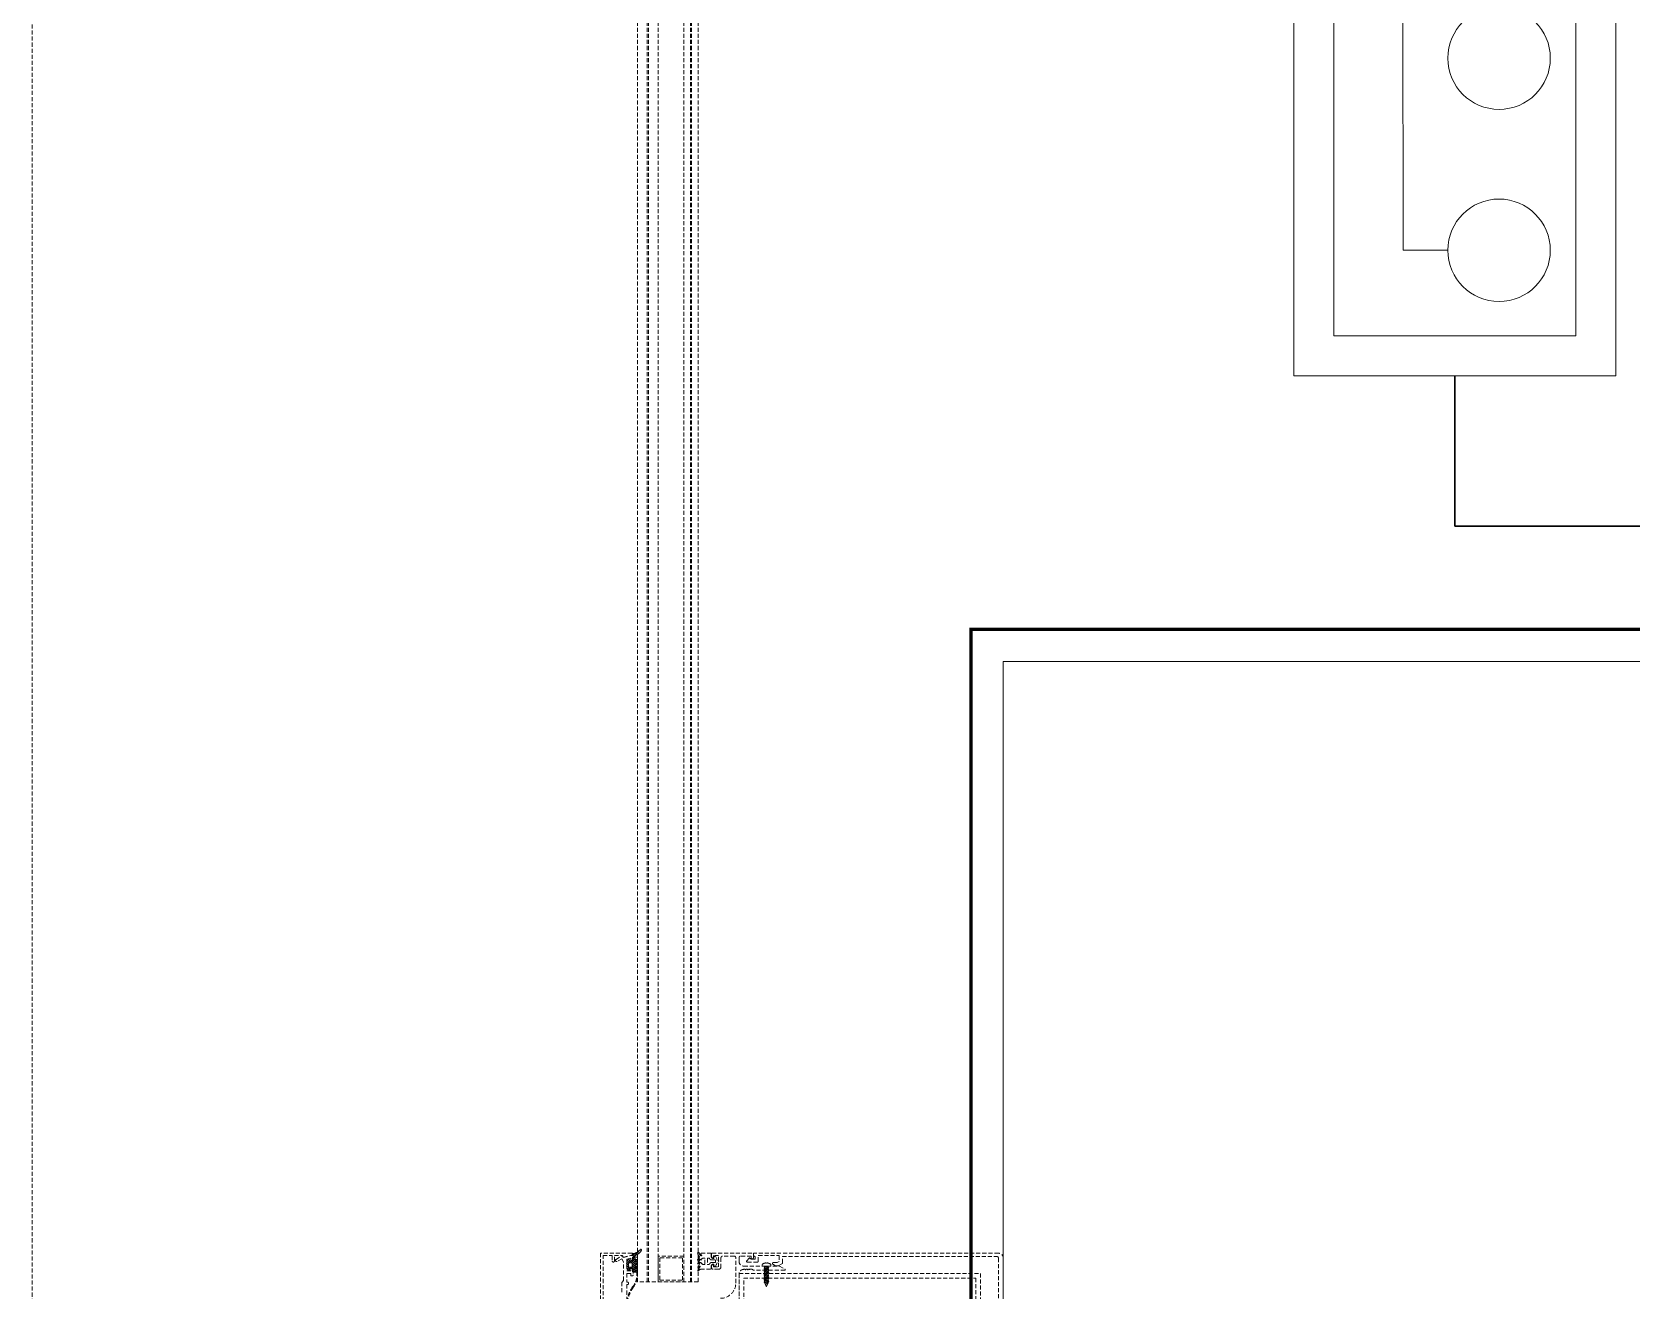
# Model space of a CAD drawing. Extents: x -1457 to 23780, y -2071 to 4205.
# Drawn here: x 7067.2 to 7166.5, y 386 to 464.1 of the extents above; entities that cross this region are included whole.
import ezdxf

# ---------------------------------------------------------------- set-up
doc = ezdxf.new("R2010")
doc.units = 0
doc.header["$MEASUREMENT"] = 0
doc.linetypes.add('HIDDEN', pattern=[0.375, 0.25, -0.125])
doc.layers.get('0').update_dxf_attribs({"color": 9, "lineweight": 9})
for name, color, linetype, lineweight in [('E-KABLO', 7, 'Continuous', 30), ('M-TEFRIS2-015', 129, 'Continuous', 9), ('T-KONVEKTOR', 220, 'Continuous', 9)]:
    doc.layers.add(name, color=color, linetype=linetype, lineweight=lineweight)

# ---------------------------------------------------------------- blocks, each defined once
blk = doc.blocks.new('p-kolon_80x80')
blk.add_lwpolyline([(-40, -40), (40, -40), (40, 40), (-40, 40)], close=True)
blk = doc.blocks.new('A$C4B7F52E3')
for p, q in [((250.001, 89.476), (-0.004, 89.467)), ((250, 89.475), (0, 89.476)), ((250, 69.467), (250, 89.475)), ((0, 69.468), (250, 69.467))]:
    blk.add_line(p, q)
at = {"color": 252}
for p, q in [((242.208, 82.689), (197.704, 82.693)), ((242.208, 79.906), (242.208, 82.689))]:
    blk.add_line(p, q, dxfattribs=at)
blk.add_lwpolyline([(247.514, 86.989), (247.515, 71.952), (2.486, 71.953), (2.485, 86.99)], close=True)
for centre in [(230.278, 76.724), (242.208, 76.724)]:
    blk.add_circle(centre, 3.181, dxfattribs=at)

msp = doc.modelspace()

# ---------------------------------------------------------------- hatches: boundary and pattern name
at = {"layer": 'M-TEFRIS2-015', "linetype": 'HIDDEN', "lineweight": 0}
h = msp.add_hatch(dxfattribs=at)
h.set_pattern_fill('LINE', color=256, scale=0.666667, angle=495, style=0)
h.set_pattern_definition([(45, (6983.90813, 330.91743), (0.058925565, -0.058925565), [])])
edge = h.paths.add_edge_path()
edge.add_arc((7104.484, 388.724), 0.625, 292.6612, 332.8, ccw=False)
edge.add_arc((7104.798, 388.003), 0.162, 117.03999, 179.89731)
edge.add_line((7104.637, 388.003), (7104.637, 387.923))
edge.add_line((7104.637, 387.923), (7104.637, 387.909))
edge.add_line((7104.637, 387.909), (7104.637, 387.902))
edge.add_line((7104.637, 387.902), (7104.639, 387.894))
edge.add_line((7104.639, 387.894), (7104.642, 387.887))
edge.add_line((7104.642, 387.887), (7104.646, 387.88))
edge.add_line((7104.646, 387.88), (7104.651, 387.874))
edge.add_line((7104.651, 387.874), (7104.658, 387.868))
edge.add_line((7104.658, 387.868), (7104.665, 387.864))
edge.add_line((7104.665, 387.864), (7104.672, 387.861))
edge.add_line((7104.672, 387.861), (7104.687, 387.859))
edge.add_line((7104.687, 387.859), (7104.762, 387.859))
edge.add_line((7104.762, 387.859), (7104.765, 387.859))
edge.add_line((7104.765, 387.859), (7104.768, 387.858))
edge.add_line((7104.768, 387.858), (7104.771, 387.857))
edge.add_line((7104.771, 387.857), (7104.774, 387.855))
edge.add_line((7104.774, 387.855), (7104.776, 387.853))
edge.add_line((7104.776, 387.853), (7104.779, 387.851))
edge.add_line((7104.779, 387.851), (7104.78, 387.848))
edge.add_line((7104.78, 387.848), (7104.781, 387.845))
edge.add_line((7104.781, 387.845), (7104.782, 387.839))
edge.add_line((7104.782, 387.839), (7104.782, 387.759))
edge.add_line((7104.782, 387.759), (7104.782, 387.756))
edge.add_line((7104.782, 387.756), (7104.781, 387.753))
edge.add_line((7104.781, 387.753), (7104.78, 387.75))
edge.add_line((7104.78, 387.75), (7104.779, 387.747))
edge.add_line((7104.779, 387.747), (7104.776, 387.745))
edge.add_line((7104.776, 387.745), (7104.774, 387.743))
edge.add_line((7104.774, 387.743), (7104.771, 387.741))
edge.add_line((7104.771, 387.741), (7104.768, 387.74))
edge.add_line((7104.768, 387.74), (7104.762, 387.739))
edge.add_line((7104.762, 387.739), (7104.687, 387.739))
edge.add_line((7104.687, 387.739), (7104.679, 387.738))
edge.add_line((7104.679, 387.738), (7104.672, 387.737))
edge.add_line((7104.672, 387.737), (7104.665, 387.734))
edge.add_line((7104.665, 387.734), (7104.658, 387.73))
edge.add_line((7104.658, 387.73), (7104.651, 387.724))
edge.add_line((7104.651, 387.724), (7104.646, 387.718))
edge.add_line((7104.646, 387.718), (7104.642, 387.711))
edge.add_line((7104.642, 387.711), (7104.639, 387.704))
edge.add_line((7104.639, 387.704), (7104.637, 387.689))
edge.add_line((7104.637, 387.689), (7104.637, 387.682))
edge.add_line((7104.637, 387.682), (7104.639, 387.674))
edge.add_line((7104.639, 387.674), (7104.642, 387.667))
edge.add_line((7104.642, 387.667), (7104.646, 387.66))
edge.add_line((7104.646, 387.66), (7104.651, 387.654))
edge.add_line((7104.651, 387.654), (7104.658, 387.648))
edge.add_line((7104.658, 387.648), (7104.665, 387.644))
edge.add_line((7104.665, 387.644), (7104.672, 387.641))
edge.add_line((7104.672, 387.641), (7104.687, 387.639))
edge.add_line((7104.687, 387.639), (7104.762, 387.639))
edge.add_line((7104.762, 387.639), (7104.765, 387.639))
edge.add_line((7104.765, 387.639), (7104.768, 387.638))
edge.add_line((7104.768, 387.638), (7104.771, 387.637))
edge.add_line((7104.771, 387.637), (7104.774, 387.635))
edge.add_line((7104.774, 387.635), (7104.776, 387.633))
edge.add_line((7104.776, 387.633), (7104.779, 387.631))
edge.add_line((7104.779, 387.631), (7104.78, 387.628))
edge.add_line((7104.78, 387.628), (7104.781, 387.625))
edge.add_line((7104.781, 387.625), (7104.782, 387.619))
edge.add_line((7104.782, 387.619), (7104.782, 387.539))
edge.add_line((7104.782, 387.539), (7104.782, 387.536))
edge.add_line((7104.782, 387.536), (7104.781, 387.533))
edge.add_line((7104.781, 387.533), (7104.78, 387.53))
edge.add_line((7104.78, 387.53), (7104.779, 387.527))
edge.add_line((7104.779, 387.527), (7104.776, 387.525))
edge.add_line((7104.776, 387.525), (7104.774, 387.523))
edge.add_line((7104.774, 387.523), (7104.771, 387.521))
edge.add_line((7104.771, 387.521), (7104.768, 387.52))
edge.add_line((7104.768, 387.52), (7104.762, 387.519))
edge.add_line((7104.762, 387.519), (7104.687, 387.519))
edge.add_line((7104.687, 387.519), (7104.679, 387.518))
edge.add_line((7104.679, 387.518), (7104.672, 387.517))
edge.add_line((7104.672, 387.517), (7104.665, 387.514))
edge.add_line((7104.665, 387.514), (7104.658, 387.51))
edge.add_line((7104.658, 387.51), (7104.651, 387.504))
edge.add_line((7104.651, 387.504), (7104.646, 387.498))
edge.add_line((7104.646, 387.498), (7104.642, 387.491))
edge.add_line((7104.642, 387.491), (7104.639, 387.484))
edge.add_line((7104.639, 387.484), (7104.637, 387.469))
edge.add_line((7104.637, 387.469), (7104.637, 387.462))
edge.add_line((7104.637, 387.462), (7104.639, 387.454))
edge.add_line((7104.639, 387.454), (7104.642, 387.447))
edge.add_line((7104.642, 387.447), (7104.646, 387.44))
edge.add_line((7104.646, 387.44), (7104.651, 387.434))
edge.add_line((7104.651, 387.434), (7104.658, 387.428))
edge.add_line((7104.658, 387.428), (7104.665, 387.424))
edge.add_line((7104.665, 387.424), (7104.672, 387.421))
edge.add_line((7104.672, 387.421), (7104.687, 387.419))
edge.add_line((7104.687, 387.419), (7104.762, 387.419))
edge.add_line((7104.762, 387.419), (7104.765, 387.419))
edge.add_line((7104.765, 387.419), (7104.768, 387.418))
edge.add_line((7104.768, 387.418), (7104.771, 387.417))
edge.add_line((7104.771, 387.417), (7104.774, 387.415))
edge.add_line((7104.774, 387.415), (7104.776, 387.413))
edge.add_line((7104.776, 387.413), (7104.779, 387.411))
edge.add_line((7104.779, 387.411), (7104.78, 387.408))
edge.add_line((7104.78, 387.408), (7104.781, 387.405))
edge.add_line((7104.781, 387.405), (7104.782, 387.399))
edge.add_line((7104.782, 387.399), (7104.782, 387.319))
edge.add_line((7104.782, 387.319), (7104.782, 387.316))
edge.add_line((7104.782, 387.316), (7104.781, 387.313))
edge.add_line((7104.781, 387.313), (7104.78, 387.31))
edge.add_line((7104.78, 387.31), (7104.779, 387.307))
edge.add_line((7104.779, 387.307), (7104.776, 387.305))
edge.add_line((7104.776, 387.305), (7104.774, 387.303))
edge.add_line((7104.774, 387.303), (7104.771, 387.301))
edge.add_line((7104.771, 387.301), (7104.768, 387.3))
edge.add_line((7104.768, 387.3), (7104.762, 387.299))
edge.add_line((7104.762, 387.299), (7104.687, 387.299))
edge.add_line((7104.687, 387.299), (7104.679, 387.298))
edge.add_line((7104.679, 387.298), (7104.672, 387.297))
edge.add_line((7104.672, 387.297), (7104.665, 387.294))
edge.add_line((7104.665, 387.294), (7104.658, 387.29))
edge.add_line((7104.658, 387.29), (7104.651, 387.284))
edge.add_line((7104.651, 387.284), (7104.646, 387.278))
edge.add_line((7104.646, 387.278), (7104.642, 387.271))
edge.add_line((7104.642, 387.271), (7104.639, 387.264))
edge.add_line((7104.639, 387.264), (7104.637, 387.249))
edge.add_line((7104.637, 387.249), (7104.637, 387.242))
edge.add_line((7104.637, 387.242), (7104.639, 387.234))
edge.add_line((7104.639, 387.234), (7104.642, 387.227))
edge.add_line((7104.642, 387.227), (7104.646, 387.22))
edge.add_line((7104.646, 387.22), (7104.651, 387.214))
edge.add_line((7104.651, 387.214), (7104.658, 387.208))
edge.add_line((7104.658, 387.208), (7104.665, 387.204))
edge.add_line((7104.665, 387.204), (7104.672, 387.201))
edge.add_line((7104.672, 387.201), (7104.687, 387.199))
edge.add_line((7104.687, 387.199), (7104.762, 387.199))
edge.add_line((7104.762, 387.199), (7104.765, 387.199))
edge.add_line((7104.765, 387.199), (7104.768, 387.198))
edge.add_line((7104.768, 387.198), (7104.771, 387.197))
edge.add_line((7104.771, 387.197), (7104.774, 387.195))
edge.add_line((7104.774, 387.195), (7104.776, 387.193))
edge.add_line((7104.776, 387.193), (7104.779, 387.191))
edge.add_line((7104.779, 387.191), (7104.78, 387.188))
edge.add_line((7104.78, 387.188), (7104.781, 387.185))
edge.add_line((7104.781, 387.185), (7104.782, 387.179))
edge.add_line((7104.782, 387.179), (7104.782, 387.099))
edge.add_line((7104.782, 387.099), (7104.782, 387.096))
edge.add_line((7104.782, 387.096), (7104.782, 387.093))
edge.add_line((7104.782, 387.093), (7104.78, 387.09))
edge.add_line((7104.78, 387.09), (7104.779, 387.087))
edge.add_line((7104.779, 387.087), (7104.777, 387.085))
edge.add_line((7104.777, 387.085), (7104.774, 387.083))
edge.add_line((7104.774, 387.083), (7104.771, 387.081))
edge.add_line((7104.771, 387.081), (7104.768, 387.08))
edge.add_line((7104.768, 387.08), (7104.762, 387.079))
edge.add_line((7104.762, 387.079), (7104.511, 387.079))
edge.add_arc((7104.511, 387.109), 0.03, 180, 270, ccw=False)
edge.add_line((7104.481, 387.109), (7104.481, 387.293))
edge.add_line((7104.481, 387.293), (7104.311, 387.293))
edge.add_line((7104.311, 387.293), (7104.291, 387.218))
edge.add_arc((7104.243, 387.231), 0.05, 237.96059, 345.40146, ccw=False)
edge.add_arc((7104.269, 387.273), 0.1, 206.3878, 237.96059, ccw=False)
edge.add_arc((7104.773, 387.523), 0.663, 153.6122, 206.3878, ccw=False)
edge.add_arc((7104.269, 387.773), 0.1, 122.03941, 153.6122, ccw=False)
edge.add_arc((7104.243, 387.815), 0.05, 14.59854, 122.03941, ccw=False)
edge.add_line((7104.291, 387.828), (7104.311, 387.753))
edge.add_line((7104.311, 387.753), (7104.481, 387.753))
edge.add_line((7104.481, 387.753), (7104.481, 388.173))
edge.add_arc((7104.531, 388.173), 0.05, 103.15979, 180, ccw=False)
edge.add_arc((7104.375, 388.971), 0.763, 280.87984, 321.33818)
edge.add_arc((7104.993, 388.451), 0.0486, -15.43171, 116.97073, ccw=False)
edge = h.paths.add_edge_path(flags=16)
edge.add_arc((7104.283, 387.623), 0.03, 90, 169.17596, ccw=False)
edge.add_line((7104.283, 387.653), (7104.451, 387.653))
edge.add_arc((7104.451, 387.623), 0.03, 0, 90, ccw=False)
edge.add_line((7104.481, 387.623), (7104.481, 387.423))
edge.add_arc((7104.451, 387.423), 0.03, 270, 360, ccw=False)
edge.add_line((7104.451, 387.393), (7104.283, 387.393))
edge.add_arc((7104.283, 387.423), 0.03, 190.82404, 270, ccw=False)
edge.add_arc((7104.806, 387.523), 0.562, 169.17596, 190.82404, ccw=False)

# ---------------------------------------------------------------- linework, layer by layer
at = {"layer": 'E-KABLO', "color": 6}
for p, q in [((7155.535, 442.742), (7155.535, 433.399)), ((7155.535, 433.399), (7215.821, 433.399))]:
    msp.add_line(p, q, dxfattribs=at)
at = {"layer": 'M-TEFRIS2-015', "linetype": 'HIDDEN', "lineweight": 0}
for p, q in [((7067.2, 861.676), (7067.2, 284.7)), ((7104.801, 386.469), (7104.801, 555.301)), ((7105.401, 386.469), (7105.401, 555.301)), ((7105.477, 386.469), (7105.477, 555.301)), ((7106.077, 386.469), (7106.077, 555.301)), ((7107.677, 386.469), (7107.677, 555.301)), ((7108.077, 386.469), (7108.077, 555.301)), ((7108.153, 386.469), (7108.153, 555.301)), ((7108.553, 386.469), (7108.553, 555.301)), ((7112.524, 387.559), (7112.524, 387.45)), ((7112.524, 387.45), (7113.065, 387.45)), ((7112.648, 387.403), (7112.935, 387.45)), ((7112.941, 387.443), (7112.648, 387.395)), ((7112.683, 387.423), (7112.648, 387.403)), ((7112.683, 387.423), (7112.648, 387.403)), ((7112.809, 387.45), (7112.683, 387.423)), ((7112.683, 387.423), (7112.683, 387.45)), ((7112.683, 387.375), (7112.907, 387.423)), ((7112.907, 387.423), (7112.941, 387.443)), ((7112.907, 387.375), (7112.907, 387.423)), ((7112.941, 387.443), (7112.941, 387.45)), ((7113.065, 387.559), (7113.065, 387.45)), ((7108.553, 386.469), (7104.801, 386.469)), ((7112.648, 387.403), (7112.648, 387.395)), ((7112.648, 387.395), (7112.683, 387.375)), ((7112.648, 387.306), (7112.941, 387.355)), ((7112.941, 387.347), (7112.648, 387.298)), ((7112.683, 387.326), (7112.648, 387.306)), ((7112.683, 387.326), (7112.648, 387.306)), ((7112.648, 387.306), (7112.648, 387.298)), ((7112.648, 387.298), (7112.683, 387.278)), ((7112.648, 387.21), (7112.941, 387.258)), ((7112.941, 387.25), (7112.648, 387.202)), ((7112.683, 387.23), (7112.648, 387.21)), ((7112.683, 387.23), (7112.648, 387.21)), ((7112.648, 387.21), (7112.648, 387.202)), ((7112.648, 387.202), (7112.683, 387.182)), ((7112.648, 387.113), (7112.941, 387.162)), ((7112.941, 387.154), (7112.648, 387.105)), ((7112.683, 387.133), (7112.648, 387.113)), ((7112.683, 387.133), (7112.648, 387.113)), ((7112.648, 387.113), (7112.648, 387.105)), ((7112.648, 387.105), (7112.683, 387.085)), ((7112.648, 387.017), (7112.941, 387.065)), ((7112.941, 387.057), (7112.648, 387.009)), ((7112.683, 387.037), (7112.648, 387.017)), ((7112.683, 387.037), (7112.648, 387.017)), ((7112.648, 387.017), (7112.648, 387.009)), ((7112.648, 387.009), (7112.683, 386.989)), ((7112.648, 386.921), (7112.941, 386.969)), ((7112.941, 386.961), (7112.648, 386.913)), ((7112.683, 386.941), (7112.648, 386.921)), ((7112.683, 386.941), (7112.648, 386.921)), ((7112.648, 386.921), (7112.648, 386.913)), ((7112.648, 386.913), (7112.683, 386.893)), ((7112.648, 386.824), (7112.941, 386.872)), ((7112.941, 386.864), (7112.648, 386.816)), ((7112.683, 386.844), (7112.648, 386.824)), ((7112.683, 386.844), (7112.648, 386.824)), ((7112.648, 386.824), (7112.648, 386.816)), ((7112.648, 386.816), (7112.683, 386.796)), ((7112.648, 386.728), (7112.941, 386.776)), ((7112.941, 386.768), (7112.648, 386.72)), ((7112.683, 386.748), (7112.648, 386.728)), ((7112.683, 386.748), (7112.648, 386.728)), ((7112.648, 386.728), (7112.648, 386.72)), ((7112.648, 386.72), (7112.683, 386.7)), ((7112.648, 386.631), (7112.941, 386.679)), ((7112.941, 386.671), (7112.648, 386.623)), ((7112.683, 386.651), (7112.648, 386.631)), ((7112.683, 386.651), (7112.648, 386.631)), ((7112.648, 386.631), (7112.648, 386.623)), ((7112.648, 386.623), (7112.683, 386.603)), ((7112.648, 386.535), (7112.941, 386.583)), ((7112.941, 386.575), (7112.648, 386.527)), ((7112.683, 386.555), (7112.648, 386.535)), ((7112.683, 386.555), (7112.648, 386.535)), ((7112.648, 386.535), (7112.648, 386.527)), ((7112.648, 386.527), (7112.683, 386.507)), ((7112.648, 386.438), (7112.941, 386.487)), ((7112.941, 386.479), (7112.648, 386.43)), ((7112.683, 386.458), (7112.648, 386.438)), ((7112.648, 386.438), (7112.648, 386.43)), ((7112.648, 386.43), (7112.683, 386.41)), ((7112.907, 387.375), (7112.683, 387.326)), ((7112.683, 387.326), (7112.683, 387.375)), ((7112.683, 387.278), (7112.907, 387.327)), ((7112.683, 387.278), (7112.683, 387.23)), ((7112.907, 387.278), (7112.683, 387.23)), ((7112.683, 387.182), (7112.907, 387.23)), ((7112.683, 387.037), (7112.683, 387.225)), ((7112.683, 387.182), (7112.683, 387.133)), ((7112.683, 387.182), (7112.683, 387.133)), ((7112.907, 387.182), (7112.683, 387.133)), ((7112.683, 387.085), (7112.907, 387.134)), ((7112.683, 387.085), (7112.683, 387.037)), ((7112.683, 387.085), (7112.683, 387.037)), ((7112.907, 387.085), (7112.683, 387.037)), ((7112.683, 386.989), (7112.907, 387.037)), ((7112.683, 386.989), (7112.683, 386.941)), ((7112.907, 386.989), (7112.683, 386.941)), ((7112.683, 386.989), (7112.683, 386.941)), ((7112.683, 386.893), (7112.907, 386.941)), ((7112.683, 386.893), (7112.683, 386.844)), ((7112.907, 386.892), (7112.683, 386.844)), ((7112.683, 386.796), (7112.907, 386.844)), ((7112.683, 386.748), (7112.683, 386.796)), ((7112.907, 386.796), (7112.683, 386.748)), ((7112.683, 386.7), (7112.907, 386.748)), ((7112.683, 386.7), (7112.683, 386.651)), ((7112.907, 386.699), (7112.683, 386.651)), ((7112.683, 386.603), (7112.907, 386.651)), ((7112.907, 386.603), (7112.683, 386.555)), ((7112.683, 386.603), (7112.683, 386.555)), ((7112.683, 386.507), (7112.907, 386.555)), ((7112.683, 386.507), (7112.683, 386.458)), ((7112.683, 386.41), (7112.907, 386.459)), ((7112.683, 386.41), (7112.693, 386.412)), ((7112.693, 386.412), (7112.785, 386.182)), ((7112.893, 386.402), (7112.907, 386.441)), ((7112.941, 387.355), (7112.907, 387.375)), ((7112.907, 387.327), (7112.941, 387.347)), ((7112.907, 387.278), (7112.907, 387.327)), ((7112.941, 387.258), (7112.907, 387.278)), ((7112.907, 387.23), (7112.941, 387.25)), ((7112.907, 387.182), (7112.907, 387.23)), ((7112.941, 387.162), (7112.907, 387.182)), ((7112.907, 387.177), (7112.907, 386.989)), ((7112.907, 387.134), (7112.941, 387.154)), ((7112.907, 387.085), (7112.907, 387.134)), ((7112.941, 387.065), (7112.907, 387.085)), ((7112.907, 387.037), (7112.941, 387.057)), ((7112.941, 386.969), (7112.907, 386.989)), ((7112.907, 386.941), (7112.941, 386.961)), ((7112.907, 386.892), (7112.907, 386.941)), ((7112.941, 386.872), (7112.907, 386.892)), ((7112.907, 386.844), (7112.941, 386.864)), ((7112.907, 386.796), (7112.907, 386.844)), ((7112.941, 386.776), (7112.907, 386.796)), ((7112.907, 386.748), (7112.941, 386.768)), ((7112.907, 386.748), (7112.907, 386.699)), ((7112.941, 386.679), (7112.907, 386.699)), ((7112.907, 386.651), (7112.941, 386.671)), ((7112.907, 386.603), (7112.907, 386.651)), ((7112.941, 386.583), (7112.907, 386.603)), ((7112.907, 386.555), (7112.941, 386.575)), ((7112.907, 386.506), (7112.907, 386.555)), ((7112.941, 386.487), (7112.907, 386.506)), ((7112.907, 386.459), (7112.941, 386.479)), ((7112.907, 386.441), (7112.907, 386.459)), ((7112.941, 387.347), (7112.941, 387.355)), ((7112.941, 387.25), (7112.941, 387.258)), ((7112.941, 387.154), (7112.941, 387.162)), ((7112.941, 387.057), (7112.941, 387.065)), ((7112.941, 386.969), (7112.941, 386.961)), ((7112.941, 386.864), (7112.941, 386.872)), ((7112.941, 386.776), (7112.941, 386.768)), ((7112.941, 386.679), (7112.941, 386.671)), ((7112.941, 386.583), (7112.941, 386.575)), ((7112.941, 386.479), (7112.941, 386.487)), ((7112.893, 386.402), (7112.727, 386.314)), ((7112.727, 386.314), (7112.879, 386.362)), ((7112.785, 386.182), (7112.795, 386.175)), ((7112.795, 386.175), (7112.805, 386.182)), ((7112.805, 386.182), (7112.879, 386.362)), ((7112.914, 386.382), (7112.815, 386.361)), ((7112.815, 386.361), (7112.841, 386.374)), ((7112.841, 386.374), (7112.914, 386.39)), ((7112.879, 386.362), (7112.914, 386.382)), ((7112.914, 386.39), (7112.893, 386.402)), ((7112.914, 386.382), (7112.914, 386.39))]:
    msp.add_line(p, q, dxfattribs=at)
at = {"layer": 'M-TEFRIS2-015', "linetype": 'HIDDEN', "lineweight": 0, "const_width": 0.2}
msp.add_lwpolyline([(7125.5, 343), (7209.5, 343), (7209.5, 427), (7125.5, 427)], close=True, dxfattribs=at)
at = {"layer": 'M-TEFRIS2-015', "linetype": 'HIDDEN', "lineweight": 0}
for points in [[(7105.04, 388.438, -0.176952), (7104.725, 388.147, 0.281357), (7104.637, 388.003), (7104.637, 387.923), (7104.637, 387.909), (7104.637, 387.902), (7104.639, 387.894), (7104.642, 387.887), (7104.646, 387.88), (7104.651, 387.874), (7104.658, 387.868), (7104.665, 387.864), (7104.672, 387.861), (7104.687, 387.859), (7104.762, 387.859), (7104.765, 387.859), (7104.768, 387.858), (7104.771, 387.857), (7104.774, 387.855), (7104.776, 387.853), (7104.779, 387.851), (7104.78, 387.848), (7104.781, 387.845), (7104.782, 387.839), (7104.782, 387.759), (7104.782, 387.756), (7104.781, 387.753), (7104.78, 387.75), (7104.779, 387.747), (7104.776, 387.745), (7104.774, 387.743), (7104.771, 387.741), (7104.768, 387.74), (7104.762, 387.739), (7104.687, 387.739), (7104.679, 387.738), (7104.672, 387.737), (7104.665, 387.734), (7104.658, 387.73), (7104.651, 387.724), (7104.646, 387.718), (7104.642, 387.711), (7104.639, 387.704), (7104.637, 387.689), (7104.637, 387.682), (7104.639, 387.674), (7104.642, 387.667), (7104.646, 387.66), (7104.651, 387.654), (7104.658, 387.648), (7104.665, 387.644), (7104.672, 387.641), (7104.687, 387.639), (7104.762, 387.639), (7104.765, 387.639), (7104.768, 387.638), (7104.771, 387.637), (7104.774, 387.635), (7104.776, 387.633), (7104.779, 387.631), (7104.78, 387.628), (7104.781, 387.625), (7104.782, 387.619), (7104.782, 387.539), (7104.782, 387.536), (7104.781, 387.533), (7104.78, 387.53), (7104.779, 387.527), (7104.776, 387.525), (7104.774, 387.523), (7104.771, 387.521), (7104.768, 387.52), (7104.762, 387.519), (7104.687, 387.519), (7104.679, 387.518), (7104.672, 387.517), (7104.665, 387.514), (7104.658, 387.51), (7104.651, 387.504), (7104.646, 387.498), (7104.642, 387.491), (7104.639, 387.484), (7104.637, 387.469), (7104.637, 387.462), (7104.639, 387.454), (7104.642, 387.447), (7104.646, 387.44), (7104.651, 387.434), (7104.658, 387.428), (7104.665, 387.424), (7104.672, 387.421), (7104.687, 387.419), (7104.762, 387.419), (7104.765, 387.419), (7104.768, 387.418), (7104.771, 387.417), (7104.774, 387.415), (7104.776, 387.413), (7104.779, 387.411), (7104.78, 387.408), (7104.781, 387.405), (7104.782, 387.399), (7104.782, 387.319), (7104.782, 387.316), (7104.781, 387.313), (7104.78, 387.31), (7104.779, 387.307), (7104.776, 387.305), (7104.774, 387.303), (7104.771, 387.301), (7104.768, 387.3), (7104.762, 387.299), (7104.687, 387.299), (7104.679, 387.298), (7104.672, 387.297), (7104.665, 387.294), (7104.658, 387.29), (7104.651, 387.284), (7104.646, 387.278), (7104.642, 387.271), (7104.639, 387.264), (7104.637, 387.249), (7104.637, 387.242), (7104.639, 387.234), (7104.642, 387.227), (7104.646, 387.22), (7104.651, 387.214), (7104.658, 387.208), (7104.665, 387.204), (7104.672, 387.201), (7104.687, 387.199), (7104.762, 387.199), (7104.765, 387.199), (7104.768, 387.198), (7104.771, 387.197), (7104.774, 387.195), (7104.776, 387.193), (7104.779, 387.191), (7104.78, 387.188), (7104.781, 387.185), (7104.782, 387.179), (7104.782, 387.099), (7104.782, 387.096), (7104.782, 387.093), (7104.78, 387.09), (7104.779, 387.087), (7104.777, 387.085), (7104.774, 387.083), (7104.771, 387.081), (7104.768, 387.08), (7104.762, 387.079), (7104.511, 387.079, -0.414214), (7104.481, 387.109), (7104.481, 387.293), (7104.311, 387.293), (7104.291, 387.218, -0.506456), (7104.216, 387.188, -0.13864), (7104.18, 387.229, -0.234436), (7104.18, 387.818, -0.13864), (7104.216, 387.858, -0.506456), (7104.291, 387.828), (7104.311, 387.753), (7104.481, 387.753), (7104.481, 388.173, -0.348434), (7104.519, 388.222, 0.17839), (7104.971, 388.494, -0.651907)], [(7102.65, 388.1), (7103.22, 388.1), (7103.22, 387.775, 1), (7103.37, 387.775), (7103.37, 388.1), (7103.85, 388.1), (7103.899, 388.015, 0.339454), (7103.933, 388.001), (7104.459, 388.142, 0.876976), (7104.445, 388.25), (7102.5, 388.25), (7102.5, 381.75), (7104.445, 381.75, 0.876976), (7104.459, 381.858), (7103.933, 381.999, 0.339454), (7103.899, 381.985), (7103.85, 381.9), (7103.37, 381.9), (7103.37, 382.225, 1), (7103.22, 382.225), (7103.22, 381.9), (7102.65, 381.9)], [(7104.234, 387.629, -0.359904), (7104.263, 387.653), (7104.431, 387.653, -0.414214), (7104.461, 387.623), (7104.461, 387.423, -0.414214), (7104.431, 387.393), (7104.263, 387.393, -0.359904), (7104.234, 387.417, -0.094739)], [(7104.234, 387.629, -0.359904), (7104.263, 387.653), (7104.431, 387.653, -0.414214), (7104.461, 387.623), (7104.461, 387.423, -0.414214), (7104.431, 387.393), (7104.263, 387.393, -0.359904), (7104.234, 387.417, -0.094739)], [(7109.375, 387.47, -0.414214), (7109.475, 387.57), (7109.535, 387.57), (7109.535, 387.45), (7109.635, 387.45, 0.333333), (7109.635, 388.05), (7109.535, 388.05), (7109.535, 387.93), (7109.475, 387.93, -0.414214), (7109.375, 388.03), (7109.375, 388.25), (7108.715, 388.25), (7108.715, 388.211, 0.307685), (7108.756, 388.15, -1.128702), (7108.725, 388.093, -0.201212), (7108.625, 388.251, 0.978531), (7108.525, 388.251, 0.1613), (7108.635, 388.045, -0.307572), (7108.637, 388.022), (7108.527, 387.832, 0.8391), (7108.549, 387.813), (7108.644, 387.892, -0.8391), (7108.674, 387.867), (7108.527, 387.612, 0.8391), (7108.549, 387.593), (7108.644, 387.672, -0.8391), (7108.674, 387.647), (7108.527, 387.392, 0.8391), (7108.549, 387.373), (7108.644, 387.452, -0.8391), (7108.674, 387.427), (7108.527, 387.172, 0.8391), (7108.549, 387.153), (7108.637, 387.227, -0.176327), (7108.702, 387.25), (7109.375, 387.25)], [(7108.948, 387.95), (7108.915, 387.95, 1), (7108.915, 387.55), (7108.948, 387.55, 0.414214), (7108.978, 387.58), (7108.978, 387.92, 0.414214)], [(7109.375, 387.67), (7109.601, 387.67, 0.375047), (7109.631, 387.696, 0.067879), (7109.631, 387.804, 0.375047), (7109.601, 387.83), (7109.375, 387.83, -0.298217), (7109.283, 387.89, 0.298217), (7109.191, 387.95), (7109.158, 387.95, 0.414214), (7109.128, 387.92), (7109.128, 387.58, 0.414214), (7109.158, 387.55), (7109.191, 387.55, 0.298217), (7109.283, 387.61, -0.298217)]]:
    msp.add_lwpolyline(points, format="xyb", close=True, dxfattribs=at)
for points in [[(7103.824, 385.83), (7103.824, 386.438, -0.198912), (7103.833, 386.459), (7103.924, 386.55), (7103.924, 387.713), (7103.816, 387.901), (7103.537, 387.74, -1), (7103.462, 387.87), (7103.836, 388.086, -0.414214), (7103.877, 388.075), (7103.93, 387.983), (7104.43, 388.117, -0.493145), (7104.524, 388.045), (7104.524, 387.85, -0.414214), (7104.474, 387.8), (7104.404, 387.8, -0.414214), (7104.374, 387.83), (7104.374, 387.947), (7104.124, 387.88), (7104.124, 387.15), (7104.374, 387.15), (7104.374, 387.27, -0.414214), (7104.404, 387.3), (7104.474, 387.3, -0.414214), (7104.524, 387.25), (7104.524, 386.9, -0.414214), (7104.474, 386.85), (7104.404, 386.85, -0.414214), (7104.374, 386.88), (7104.374, 387), (7104.124, 387), (7104.124, 386.45), (7104.194, 386.45, -0.414214), (7104.224, 386.42), (7104.224, 386.33, -0.414214), (7104.194, 386.3), (7104.124, 386.3), (7104.124, 383.7)], [(7104.798, 381.75), (7104.748, 381.75), (7104.748, 382.548, 0.10228), (7104.48, 383.844, -0.152313), (7104.12, 385, -0.152313), (7104.48, 386.156, 0.159108), (7104.748, 386.845), (7104.748, 388.022), (7104.798, 388.022), (7104.798, 386.844, -0.158967), (7104.52, 386.126, 0.152054), (7104.17, 385, 0.152944), (7104.524, 383.869, -0.10266), (7104.798, 382.548), (7104.798, 381.75)], [(7109.945, 385.45, 0.414214), (7110.895, 386.4), (7110.895, 387.97, 0.414214), (7110.795, 388.07), (7110.075, 388.07, 0.414214), (7109.975, 387.97), (7109.975, 387.41, -0.414214), (7109.815, 387.25), (7109.495, 387.25, -0.414214), (7109.395, 387.35), (7109.395, 387.45, -0.414214), (7109.495, 387.55), (7109.515, 387.55), (7109.515, 387.4), (7109.815, 387.4), (7109.815, 387.72), (7109.845, 387.75), (7109.815, 387.78), (7109.815, 388.1), (7109.515, 388.1), (7109.515, 387.95), (7109.495, 387.95, -0.414214), (7109.395, 388.05), (7109.395, 388.22, -0.414214), (7109.425, 388.25), (7110.895, 388.25), (7111.965, 388.25, -0.414214), (7111.995, 388.22), (7111.995, 388, -0.414214), (7111.895, 387.9), (7111.875, 387.9, -0.414214), (7111.845, 387.93), (7111.845, 388.07), (7111.195, 388.07, 0.414214), (7111.095, 387.97), (7111.095, 387.75, 0.414214), (7111.395, 387.45), (7112.765, 387.45), (7112.795, 387.42), (7112.825, 387.45), (7113.612, 387.45), (7113.948, 387.256, -0.767327), (7113.933, 387.2), (7111.997, 387.2), (7111.895, 387.25), (7111.771, 387.25), (7111.753, 387.22), (7111.736, 387.25), (7111.673, 387.25, -1), (7111.613, 387.25), (7111.533, 387.25, -1), (7111.473, 387.25), (7111.395, 387.25, 0.414214), (7111.095, 386.95), (7111.095, 385)], [(7127.5, 382.05), (7127.5, 387.95, 0.414214), (7127.2, 388.25), (7112.023, 388.25, 0.470043), (7111.995, 388.22), (7111.995, 388.15, 0.430327), (7112.093, 388.05), (7112.093, 387.88), (7111.813, 387.88), (7111.775, 387.945, 0.508142), (7111.727, 387.95), (7111.576, 387.784, 0.650971), (7111.613, 387.7), (7112.243, 387.7, 0.414214), (7112.293, 387.75), (7112.293, 388.1), (7113.593, 388.1), (7113.593, 387.741), (7113.469, 387.67), (7113.203, 387.67, 0.414214), (7113.173, 387.64), (7113.173, 387.603, 0.267949), (7113.188, 387.577), (7113.366, 387.474, 0.131652), (7113.381, 387.47), (7113.515, 387.47, 0.131652), (7113.53, 387.474), (7113.778, 387.617, 0.267949), (7113.793, 387.643), (7113.793, 388.05), (7127.1, 388.05, -0.414214), (7127.2, 387.95), (7127.2, 382.05)]]:
    msp.add_lwpolyline(points, format="xyb", dxfattribs=at)
for points in [[(7106.077, 386.469), (7107.677, 386.469), (7107.677, 388.069), (7106.077, 388.069)], [(7106.177, 386.569), (7107.577, 386.569), (7107.577, 387.969), (7106.177, 387.969)], [(7126.095, 387), (7126.095, 383), (7111.095, 383), (7111.095, 387)], [(7125.795, 386.7), (7125.795, 383.3), (7111.395, 383.3), (7111.395, 386.7)]]:
    msp.add_lwpolyline(points, close=True, dxfattribs=at)
for points in [[(7112.833, 387.65), (7112.803, 387.628), (7112.787, 387.628), (7112.757, 387.65)], [(7112.907, 386.506), (7112.683, 386.458)]]:
    msp.add_lwpolyline(points, dxfattribs=at)
for centre, start, end in [((7112.825, 387.134), 97.50951, 125.24269), ((7112.765, 387.134), 54.75731, 82.49049)]:
    msp.add_arc(centre, 0.521, start, end, dxfattribs=at)

# ---------------------------------------------------------------- block references
msp.add_blockref('p-kolon_80x80', (7167.5, 385), dxfattribs=at)
at = {"layer": 'T-KONVEKTOR', "xscale": -1, "rotation": 90}
msp.add_blockref('A$C4B7F52E3', (7235.006, 692.742), dxfattribs=at)

doc.saveas('drawing.dxf')
